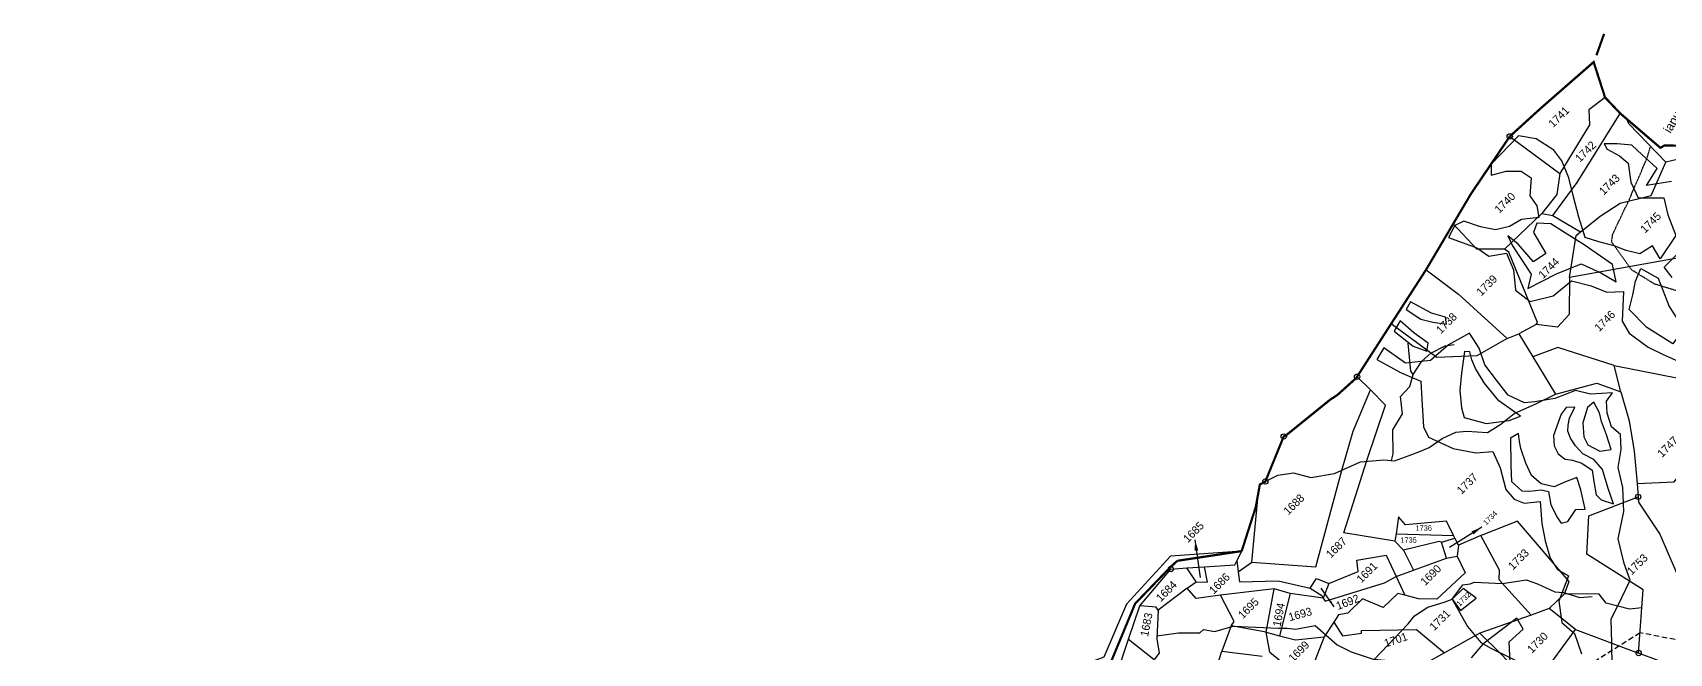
# Model space of a CAD drawing. Header units: metres. Extents: x 302481 to 307962, y 1946667 to 1951250.
# Drawn here: x 303270 to 304775, y 1948852 to 1949423 of the extents above; entities that cross this region are included whole.
import ezdxf

# ---------------------------------------------------------------- set-up
doc = ezdxf.new("R2010")
doc.units = ezdxf.units.M
for name, pattern in [('DASHDOT', [1, 0.5, -0.25, 0, -0.25]), ('DASHED', [0.75, 0.5, -0.25]), ('DIVIDE', [1.25, 0.5, -0.25, 0, -0.25, 0, -0.25])]:
    doc.linetypes.add(name, pattern=pattern)
for name, color, linetype in [('LINE_FOOTPATH', 1, 'DASHED'), ('LINE_WATER', 4, 'Continuous'), ('POLY_HATCH', 12, 'Continuous'), ('POLY_PARCEL', 6, 'Continuous'), ('POLY_WATER', 4, 'Continuous'), ('SYM_ARROW', 1, 'Continuous'), ('SYM_STONE', 1, 'Continuous'), ('TEXT_MAPOUT', 7, 'Continuous'), ('TEXT_PARCEL', 7, 'Continuous'), ('V_BOUND_LINE', 7, 'Continuous'), ('V_BOUND_STREAM_LINE', 7, 'DASHDOT'), ('V_DIVIDE_LINE', 7, 'DIVIDE')]:
    doc.layers.add(name, color=color, linetype=linetype)
doc.styles.get("Standard").update_dxf_attribs({"font": 'simplex.shx'})
doc.styles.add('TEXT_MAP', font='')
doc.styles.get('TEXT_MAP').set_extended_font_data('Kruti Dev 050')
doc.dimstyles.get("Standard").update_dxf_attribs({"dimtxt": 0.18, "dimasz": 0.18, "dimexe": 0.18, "dimexo": 0.0625, "dimgap": 0.09, "dimtad": 0, "dimtih": 1, "dimtoh": 1, "dimdec": 4, "dimzin": 0, "dimdsep": 46, "dimtxsty": 'Standard', "dimcen": 0.09, "dimadec": 0, "dimazin": 0, "dimtfac": 1, "dimtdec": 4, "dimtofl": 0, "dimtmove": 0, "dimatfit": 3, "dimfxl": 1, "dimtolj": 1, "dimtzin": 0, "dimarcsym": 0})

# ---------------------------------------------------------------- blocks, each defined once
blk = doc.blocks.new('STONE')
blk.add_circle((0, 0), 0.8510231522929323)
blk = doc.blocks.new('TEXTARROW')
blk.add_leader([(0.0413775686624831, -0.01204078214539095), (8.67844727001193, -0.01204078214539095)], dimstyle='Standard', override={"dimtxt": 2.5, "dimasz": 2.5, "dimexe": 1.25, "dimexo": 0.625, "dimgap": 0.625, "dimtad": 1, "dimtih": 0, "dimtoh": 0, "dimzin": 8, "dimcen": 2.5, "dimtofl": 1})

msp = doc.modelspace()

# ---------------------------------------------------------------- linework, layer by layer
at = {"layer": 'LINE_FOOTPATH'}
msp.add_lwpolyline([(305394.6273691133, 1949288.942595766), (305359.7201904496, 1949269.057537635), (305275.8295583911, 1949220.437446108), (305236.2842263943, 1949197.328182842), (305189.3577850135, 1949180.318872536), (305136.5044036834, 1949161.347989787), (305083.4913378302, 1949143.85758072), (305074.2725266414, 1949141.080332913), (305053.4051206429, 1949147.043024151), (305021.671639856, 1949149.409487319), (304996.1940351026, 1949153.736872716), (304967.2622279171, 1949157.906761931), (304934.3780578654, 1949160.440008784), (304899.3638589783, 1949165.44447597), (304864.8425090453, 1949170.283482304), (304829.1736466931, 1949176.276032124), (304795.3111976422, 1949181.442627887), (304761.1367982356, 1949191.872616571), (304740.1277402975, 1949204.907432102), (304721.7903557001, 1949230.435901905), (304722.8009884162, 1949237.834615414), (304737.3063896708, 1949268.179149648), (304754.2733891802, 1949307.502675736), (304757.5979757113, 1949318.520829322)], dxfattribs=at)
at = {"layer": 'LINE_FOOTPATH', "ltscale": 10}
msp.add_lwpolyline([(304794.9832087681, 1948861.826089984), (304747.9399750335, 1948870.928882325), (304678.376377183, 1948826.999420571), (304604.6011052085, 1948783.92287733), (304571.4362960979, 1948760.273212051), (304558.5798018929, 1948747.293292251), (304509.919676899, 1948722.71856029), (304474.3491580356, 1948698.658304408), (304443.5727912402, 1948670.06391334), (304407.1608375423, 1948647.759628428), (304372.3309107199, 1948623.560730901), (304338.3503648099, 1948602.186666261), (304323.2172285737, 1948594.949216246), (304306.4698133059, 1948595.765057207), (304277.8764061686, 1948607.229741542)], dxfattribs=at)
at = {"layer": 'LINE_WATER'}
for points in [[(304519.4470208874, 1949029.324237881), (304520.7895990415, 1949035.638019786), (304520.6037880508, 1949057.750639656), (304529.3930679783, 1949072.388708882), (304527.6450654129, 1949088.46218327), (304536.1594092455, 1949097.572743213), (304539.2800718378, 1949108.494017975), (304536.9763689311, 1949111.712657235), (304534.745635774, 1949137.557631207)], [(304539.2800718378, 1949108.494017975), (304547.1623889394, 1949120.948412247), (304555.6271938328, 1949128.209193987), (304568.6773735834, 1949135.046574944), (304577.0370377814, 1949136.058197142)], [(304403.3114087237, 1949010.095586212), (304414.921135975, 1949015.924664102), (304429.1982466914, 1949018.08137675), (304445.2548733847, 1949013.935095813), (304466.864827659, 1949017.619738207), (304490.8112309156, 1949028.241883632), (304512.286408891, 1949029.998407629), (304522.0540020345, 1949029.078791288), (304535.5684609935, 1949033.93679415), (304544.4506487399, 1949037.518551107), (304553.9768765867, 1949041.484684557), (304565.9594068034, 1949049.688324844), (304578.4487173567, 1949055.576882203), (304588.7363552283, 1949056.45605493), (304607.6304016653, 1949055.132358859), (304619.740248939, 1949062.950067092), (304632.2419945141, 1949072.695384328), (304651.9405658348, 1949081.654824043), (304670.0233910549, 1949090.492847505)], [(304575.15507326, 1948901.82678784), (304585.027723833, 1948915.017498066), (304591.6060322635, 1948915.963698586), (304595.6409245059, 1948917.535880262), (304621.3390366063, 1948916.354012637), (304643.0578888468, 1948919.810721578), (304653.7125084028, 1948915.917474572), (304669.6507075327, 1948908.773905892), (304677.5499694496, 1948908.04683132)], [(304677.5499694496, 1948908.04683132), (304692.548403061, 1948903.512679468), (304703.8501815079, 1948904.280053412)], [(304303.5339481691, 1948868.07323357), (304323.5678648045, 1948870.816323509), (304343.0395431025, 1948870.777042377), (304346.5770287905, 1948873.874098904), (304356.8718101652, 1948872.160138125), (304373.6029561264, 1948877.070763466), (304415.4379754299, 1948875.146201704), (304423.4806255279, 1948875.129979676), (304430.9561476773, 1948874.268302298), (304449.1688598767, 1948877.617959172), (304469.4298052099, 1948859.798531127), (304482.2498070737, 1948853.564284639), (304503.2887744112, 1948846.429296369), (304534.6808682689, 1948879.279761312), (304540.489598969, 1948886.605226421), (304552.7907081507, 1948894.481992388), (304567.6215884695, 1948899.249462078), (304575.15507326, 1948901.82678784), (304589.1369536798, 1948876.630120286), (304601.3652520664, 1948861.931092076), (304610.8025109023, 1948856.832468795), (304641.3723359453, 1948841.673143223)]]:
    msp.add_lwpolyline(points, dxfattribs=at)
at = {"layer": 'POLY_HATCH'}
for points in [[(304776.900169746, 1949286.182804883), (304753.8893368589, 1949282.515854391), (304763.6421981854, 1949298.068373227), (304749.9077875903, 1949310.793410238), (304740.3531338274, 1949319.55707293), (304726.8212120039, 1949320.782233991), (304714.9624233851, 1949320.806150855), (304717.7020401014, 1949316.009175198), (304728.9421950914, 1949309.877405158), (304737.0656030886, 1949303.033211309), (304739.4053005064, 1949285.659499339), (304746.1867299471, 1949271.271481806), (304769.7845130889, 1949271.223878447), (304773.3274772083, 1949255.524744005), (304780.812945297, 1949236.583435825), (304766.4889092492, 1949215.050826856), (304759.2206107043, 1949227.044104036), (304747.5774422009, 1949219.640846705), (304735.1293859296, 1949222.660613989), (304724.1233940134, 1949227.11490608), (304709.9998782845, 1949230.617186741), (304697.3153371178, 1949234.595714846), (304691.5060964543, 1949253.294069887), (304686.300040897, 1949273.308854554), (304682.2794814734, 1949289.488094433), (304675.9810589533, 1949305.07300102), (304668.7065763986, 1949315.149709776), (304652.4485486522, 1949325.364323859), (304636.0471698251, 1949328.272271228), (304610.8884513974, 1949302.200418793), (304611.1344829937, 1949292.027325603), (304624.6826303788, 1949295.833157357), (304638.6967820851, 1949295.565316088), (304647.9009704888, 1949289.557446427), (304646.4098497862, 1949272.910185928), (304652.848533594, 1949263.673668689), (304654.7307234565, 1949253.008906267), (304639.0326108839, 1949251.123989055), (304627.991850446, 1949244.797592087), (304615.0445616962, 1949241.589477502), (304601.1590802949, 1949244.612140534), (304585.9625176005, 1949249.673808626), (304577.4453743165, 1949245.857834585), (304571.8003329867, 1949234.761947279)], [(304571.8003329867, 1949234.761947279), (304597.6824878855, 1949225.02489703), (304608.9133235384, 1949217.411434081), (304625.1507809246, 1949220.127089477), (304631.5147348968, 1949204.932628097), (304633.4179308498, 1949186.344373196), (304646.994824565, 1949175.716029695), (304668.0827044947, 1949180.908550623), (304684.8799560098, 1949194.878418824), (304702.7947346, 1949190.130748574), (304717.4338226663, 1949184.211798738), (304732.6175146215, 1949184.835555777), (304731.3518464779, 1949157.61587073), (304737.9910616754, 1949146.608887823), (304755.2248724476, 1949133.617391587), (304769.076601251, 1949127.045660135)], [(304777.4535917528, 1949197.779533406), (304770.0581632648, 1949207.497122993), (304791.4491699981, 1949228.895689296)], [(304569.1221574508, 1949161.502697262), (304555.9664150774, 1949164.969266989), (304536.7774402993, 1949175.587162186), (304532.8032280123, 1949168.29581463)], [(304527.1798078781, 1949157.978723419), (304523.1502528898, 1949150.585840556), (304521.8758547418, 1949148.510524875)], [(304569.8063167976, 1949154.849664847), (304569.1221574508, 1949161.502697262), (304569.1221574508, 1949161.502697262), (304569.1221574508, 1949161.502697262)], [(304722.2682541562, 1948840.177532076), (304721.944109696, 1948861.730672619), (304721.2269443301, 1948883.48143145), (304731.2307469165, 1948903.340710642), (304738.8599447487, 1948919.268254309), (304733.3986517005, 1948934.730143259), (304727.7640226074, 1948957.474954793), (304732.863687491, 1948982.461614993), (304732.0490643494, 1949004.507812064), (304727.7788850451, 1949023.116519655), (304730.5874508237, 1949039.545857071), (304730.0417204071, 1949053.4232178), (304721.6994816298, 1949060.525794198), (304717.704542798, 1949072.933912395), (304717.0518354159, 1949084.154329426), (304722.5873906072, 1949091.720974415), (304702.408313225, 1949090.383897731), (304688.4447949259, 1949093.856526013), (304669.4269985119, 1949086.415485708), (304651.2110971315, 1949083.499833363), (304641.7606104398, 1949082.633178795), (304626.6275669727, 1949089.651043562), (304615.944363052, 1949103.253613061), (304605.1649672771, 1949117.545266581), (304599.8017718205, 1949132.908542358), (304590.988728134, 1949146.605750537), (304571.763311604, 1949135.819083791)], [(304512.4268217282, 1949133.123083823), (304505.9006813262, 1949122.495477741), (304527.5359290848, 1949110.324473677), (304540.4202790502, 1949105.008891405), (304546.347019136, 1949102.545659999), (304547.3246314405, 1949085.642789434), (304548.7916694069, 1949060.482009508), (304553.4058044096, 1949051.054646766), (304576.0785796996, 1949040.55874384), (304596.8365303492, 1949036.388408936), (304612.4522219906, 1949037.905083408), (304619.2408676855, 1949022.667678366), (304624.5957968198, 1949002.917656158), (304632.049906278, 1948994.00062458), (304641.3268520543, 1948990.240492879), (304656.1684562238, 1948991.758728488), (304657.5227049422, 1948971.629733893), (304660.696465645, 1948955.625533385), (304665.1603660146, 1948939.618731088), (304671.9648284577, 1948929.283847596), (304682.0083671873, 1948923.199904367), (304673.1609318461, 1948900.124155006), (304676.0650153533, 1948880.508093365), (304687.5139842667, 1948870.163843367), (304694.0337895462, 1948851.572606985)], [(304769.076601251, 1949127.045660135), (304782.9291639654, 1949120.735661848)], [(304628.4680199986, 1948843.447928378), (304627.4979022136, 1948862.673049334), (304640.4363373769, 1948874.129238935), (304634.5345593318, 1948884.333288487), (304603.3652044348, 1948860.528488129), (304592.7448568586, 1948847.777475186)]]:
    msp.add_lwpolyline(points, dxfattribs=at)
for points in [[(304650.0512439795, 1949239.415647907), (304661.3456082391, 1949220.0884869), (304649.9658017, 1949212.164005764), (304635.823819763, 1949228.658447077), (304626.1953100869, 1949236.059429793), (304630.7087774556, 1949226.965976114), (304647.6592199756, 1949200.813934677), (304644.7795619676, 1949187.761837467), (304670.9385220669, 1949201.332643687), (304693.6767613655, 1949210.368677384), (304712.3856207291, 1949201.81307466), (304725.9865626581, 1949193.83597092), (304722.6299371952, 1949209.739938672), (304696.570664227, 1949227.962719402), (304678.4384545591, 1949239.355849033), (304665.9730075952, 1949247.330564979), (304652.9166660821, 1949247.925809211)], [(304743.5884078164, 1949194.366636706), (304748.7354912926, 1949206.278466444), (304764.6038448503, 1949197.161091249), (304774.7413582569, 1949171.023407266), (304785.4768780842, 1949154.536142222), (304784.3129023584, 1949145.454649301), (304778.0410181461, 1949136.951664266), (304754.2420457723, 1949151.763207581), (304737.8290828513, 1949168.262433384), (304741.2782705752, 1949181.881082637)]]:
    msp.add_lwpolyline(points, close=True, dxfattribs=at)
at = {"layer": 'POLY_HATCH', "lineweight": -2}
for points in [[(304532.8032280123, 1949168.29581463), (304546.370834521, 1949159.370597483), (304557.3414548533, 1949156.694684334), (304569.8063167976, 1949154.849664847)], [(304521.8758547418, 1949148.510524875), (304539.1074855737, 1949134.781273508), (304551.9654670684, 1949130.208079647), (304553.1218159348, 1949137.398019593), (304539.8994200816, 1949146.893380714), (304527.1798078781, 1949157.978723419)], [(304571.763311604, 1949135.819083791), (304555.3474841546, 1949121.493140899), (304532.2477189777, 1949118.897921285), (304512.4268217282, 1949133.123083823)]]:
    msp.add_lwpolyline(points, dxfattribs=at)
for points in [[(304586.4133276297, 1949129.747927139), (304583.7057537092, 1949109.690559236), (304582.1458224962, 1949093.794647538), (304583.614374361, 1949077.891571388), (304586.2392718503, 1949069.178422572), (304606.2866320172, 1949063.452519713), (304627.4946908895, 1949066.430786059), (304638.1052420093, 1949070.191274147), (304618.0818228824, 1949084.245492329), (304604.501527315, 1949100.9343827), (304596.5898471968, 1949114.202791382), (304593.2056559194, 1949122.160606835), (304591.3335170131, 1949129.357715953), (304586.4133276297, 1949129.747927139)], [(304675.3237889567, 1949072.241914368), (304668.4531499427, 1949052.572962999), (304668.8045083042, 1949043.108082738), (304672.568353517, 1949035.527926888), (304678.9897307893, 1949030.591418113), (304685.8016311741, 1949029.818155477), (304694.5008959603, 1949027.147624739), (304703.9463999914, 1949020.689697031), (304705.4301741114, 1949010.086449285), (304707.6667273752, 1948997.96717291), (304712.196395102, 1948993.413698257), (304723.5423115976, 1948989.601207557), (304718.6612855103, 1949003.619562471), (304713.4114872906, 1949021.04584749), (304705.4889221285, 1949030.528653853), (304695.2819407294, 1949035.474134343), (304688.4896250665, 1949043.061457819), (304683.9664893048, 1949049.88629292), (304681.3350645443, 1949056.328076568), (304681.7299360409, 1949062.005569295), (304682.8841107124, 1949068.438385949), (304687.8347651688, 1949078.647842639), (304679.8839217555, 1949078.288107594)], [(304699.569033823, 1949078.241487394), (304695.3646218525, 1949064.244646342), (304696.0847523455, 1949051.371835975), (304699.8485975591, 1949043.791680125), (304710.8105196683, 1949038.087291125), (304721.414546757, 1949039.576426657), (304716.9109910242, 1949053.215327316), (304712.4030822115, 1949065.339986104), (304710.533126886, 1949073.294209079), (304705.2615697524, 1949083.149309962)], [(304628.7904191772, 1949050.019426862), (304629.0960981445, 1949024.65505821), (304629.8118755585, 1949010.268005971), (304639.2508555586, 1949001.538725706), (304646.4424004899, 1949001.143132109), (304657.0464322725, 1949002.632262924), (304663.8561617043, 1949001.101889604), (304665.7130530989, 1948988.604945732), (304672.1148550389, 1948976.854366681), (304675.5077492343, 1948971.925022359), (304681.5690572932, 1948973.424914822), (304688.7932461835, 1948984.386107679), (304697.5012059528, 1948984.744040182), (304693.3881812654, 1949002.54619487), (304689.6352178566, 1949013.911940429), (304679.4021370914, 1949009.771998086), (304668.7894070856, 1949005.254391422), (304657.0616624616, 1949007.932099222), (304647.997978623, 1949015.524801937), (304642.7307792641, 1949026.894139973), (304638.2272202903, 1949040.533028021), (304637.110034721, 1949046.971231802), (304635.9950280385, 1949054.16655416)]]:
    msp.add_lwpolyline(points, close=True, dxfattribs=at)
at = {"layer": 'POLY_PARCEL'}
for points in [[(304715.7172859153, 1949363.551547116), (304700.8174754092, 1949352.015572351), (304701.3087992435, 1949338.348579492), (304674.0983362179, 1949293.518929672)], [(304667.7179378383, 1949254.945438849), (304689.9990231292, 1949285.385696221), (304729.7130648848, 1949348.815936078)], [(304771.5302404137, 1949303.973572284), (304737.6682505244, 1949339.330284296), (304735.6292683771, 1949343.740651949)], [(304628.0770491166, 1949327.653682823), (304674.0983362179, 1949293.518929672)], [(304810.0138380891, 1949297.920788288), (304804.1847471725, 1949256.078387026), (304800.2470062254, 1949255.940353694), (304819.4879927309, 1949208.800764706), (304810.8634014511, 1949202.401536297), (304805.9296329888, 1949209.848387645), (304785.0443423465, 1949199.973608469), (304783.9296143986, 1949215.870757778), (304682.9594336012, 1949197.842420514)], [(304693.2310033161, 1949239.935864269), (304698.5681787133, 1949244.183939829), (304711.1419459302, 1949254.221004602), (304729.5553605407, 1949266.288065417), (304758.0140243191, 1949273.231366673), (304771.5302404137, 1949303.973572284)], [(304810.0138380891, 1949297.920788288), (304808.9910058044, 1949298.941370786), (304797.6533212261, 1949310.1923507), (304771.5302404137, 1949303.973572284)], [(304674.0983362179, 1949293.518929672), (304671.2213517129, 1949274.097433641), (304657.4985452639, 1949256.707119247)], [(304657.4985452639, 1949256.707119247), (304623.2264823467, 1949223.949690431)], [(304657.4985452639, 1949256.707119247), (304667.7179378383, 1949254.945438849)], [(304667.7179378383, 1949254.945438849), (304693.2310033161, 1949239.935864269)], [(304623.2264823467, 1949223.949690431), (304597.7702482119, 1949224.000061622), (304576.0362202423, 1949247.157193705)], [(304682.9594336012, 1949197.842420514), (304689.0648279535, 1949236.619835391), (304693.2310033161, 1949239.935864269)], [(304652.4866119847, 1949154.592739415), (304653.6589147495, 1949156.340344396), (304627.3301055189, 1949221.138826539), (304623.2264823467, 1949223.949690431)], [(304551.078040815, 1949204.949425617), (304580.8241385454, 1949182.446049582), (304625.7089943504, 1949141.761110728)], [(304682.9594336012, 1949197.842420514), (304682.8481196621, 1949163.719628037), (304672.0190277863, 1949152.075049288), (304652.4866119847, 1949154.592739415)], [(304625.7089943504, 1949141.761110728), (304597.8745054407, 1949125.924204314), (304560.9859159039, 1949124.23668577), (304519.0464959862, 1949155.327062914)], [(304652.4866119847, 1949154.592739415), (304636.4418344703, 1949146.161233999)], [(304625.7089943504, 1949141.761110728), (304636.4418344703, 1949146.161233999)], [(304636.4418344703, 1949146.161233999), (304649.3696039449, 1949124.730778093)], [(304724.2379390532, 1949116.91373087), (304672.4409492277, 1949133.361849547), (304649.3696039449, 1949124.730778093)], [(304649.3696039449, 1949124.730778093), (304670.0233910549, 1949090.492847505), (304708.1069834037, 1949100.600019), (304730.1883510351, 1949092.785451196)], [(304724.2379390532, 1949116.91373087), (304784.922961046, 1949104.893665579), (304842.4282646244, 1949088.741068041)], [(304730.1883510351, 1949092.785451196), (304724.2379390532, 1949116.91373087)], [(304499.9078419739, 1949094.396468244), (304487.6789333029, 1949106.587545293)], [(304390.7632571384, 1948935.94337418), (304449.6626249244, 1948931.596678028), (304473.9340334963, 1949021.580941997), (304483.9603197901, 1949056.5390506), (304499.9078419739, 1949094.396468244)], [(304522.5475595836, 1948955.173074514), (304475.6000333419, 1948962.766755003), (304496.5987326037, 1949029.494510465), (304513.85715866, 1949080.490305475), (304499.9078419739, 1949094.396468244)], [(304730.1883510351, 1949092.785451196), (304738.0057177832, 1949065.973848253), (304742.6036425959, 1949037.962805137), (304745.1319562942, 1949008.40818647)], [(304745.1319562942, 1949008.40818647), (304779.2504201103, 1949009.844892899), (304782.4326016381, 1949013.982246842), (304862.7182565881, 1949020.422794564)], [(304390.7632571384, 1948935.94337418), (304397.083228698, 1949000.82717774)], [(304745.1319562942, 1949008.40818647), (304746.1929056365, 1948996.006262906)], [(304749.5579125853, 1948893.786455132), (304750.7464418858, 1948910.577520388), (304698.8388793282, 1948943.14265182), (304700.6759283207, 1948978.552565893), (304746.1929056365, 1948996.006262906)], [(304746.1929056365, 1948996.006262906), (304746.6044383748, 1948991.195667934), (304766.2028936297, 1948961.547174742), (304781.2767167119, 1948926.090842743)], [(304576.3923087837, 1948960.539012874), (304569.8264707839, 1948973.770003082), (304532.0646951273, 1948970.155819435), (304525.6950803502, 1948977.669211643), (304523.5089425454, 1948962.044324792)], [(304678.3077672776, 1948906.663060885), (304682.5836638706, 1948917.993683506), (304635.1196000744, 1948973.517834737), (304603.2315653367, 1948961.161592714), (304601.3794143731, 1948960.372585113)], [(304523.5089425454, 1948962.044324792), (304522.5475595836, 1948955.173074514)], [(304530.3443629751, 1948946.897858843), (304522.5475595836, 1948955.173074514)], [(304523.5089425454, 1948962.044324792), (304576.3923087837, 1948960.539012874)], [(304565.2457397515, 1948954.375841849), (304563.3126415806, 1948954.917195114), (304530.3443629751, 1948946.897858843)], [(304565.2457397515, 1948954.375841849), (304577.5793403992, 1948958.14699472)], [(304570.035328663, 1948939.63988769), (304565.2457397515, 1948954.375841849)], [(304577.5793403992, 1948958.14699472), (304576.3923087837, 1948960.539012874)], [(304580.820936596, 1948951.614770267), (304577.5793403992, 1948958.14699472)], [(304580.820936596, 1948951.614770267), (304579.703161764, 1948941.549283211)], [(304601.3794143731, 1948960.372585113), (304580.820936596, 1948951.614770267)], [(304647.6907135956, 1948887.256240532), (304618.3403419815, 1948919.665199733), (304618.7328642737, 1948928.569202557), (304601.3794143731, 1948960.372585113)], [(304377.039149248, 1948937.19787301), (304378.3294548588, 1948926.942287611)], [(304378.3294548588, 1948926.942287611), (304390.7632571384, 1948935.94337418)], [(304461.6149321822, 1948916.404573511), (304488.6658038637, 1948927.325095195), (304487.433213545, 1948937.796121763), (304514.5480930461, 1948942.384741197), (304523.5784792462, 1948922.781430346)], [(304530.3443629751, 1948946.897858843), (304539.4634252405, 1948928.545826507)], [(304579.703161764, 1948941.549283211), (304587.1036557592, 1948926.087590732), (304561.0374828558, 1948901.969098949), (304544.1372385165, 1948902.18427965), (304531.5483795563, 1948905.480239706)], [(304539.4634252405, 1948928.545826507), (304570.035328663, 1948939.63988769)], [(304570.035328663, 1948939.63988769), (304579.703161764, 1948941.549283211)], [(304339.7111399202, 1948917.747930413), (304331.2611608962, 1948930.583723736)], [(304339.7111399202, 1948917.747930413), (304350.0943950061, 1948917.473713785), (304347.4633616228, 1948931.63497723)], [(304378.3294548588, 1948926.942287611), (304379.4750867868, 1948917.836595144), (304415.1052948162, 1948918.862242613), (304444.6316895494, 1948912.048796497)], [(304444.6316895494, 1948912.048796497), (304450.4010597318, 1948920.901643222), (304461.6149321822, 1948916.404573511)], [(304456.5898682848, 1948902.738158705), (304458.3316412168, 1948900.093490765), (304512.7764033722, 1948916.859780202), (304523.5784792462, 1948922.781430346)], [(304523.5784792462, 1948922.781430346), (304539.4634252405, 1948928.545826507)], [(304523.5784792462, 1948922.781430346), (304531.5483795563, 1948905.480239706)], [(304331.5030047838, 1948911.85475789), (304304.6760085095, 1948891.816056686)], [(304331.5030047838, 1948911.85475789), (304339.7111399202, 1948917.747930413)], [(304362.043836914, 1948905.461359431), (304339.5774234403, 1948902.467436964), (304331.5030047838, 1948911.85475789)], [(304411.367131223, 1948911.363682197), (304362.043836914, 1948905.461359431)], [(304404.1460681129, 1948871.438099375), (304411.367131223, 1948911.363682197)], [(304426.3014918109, 1948907.120314508), (304411.367131223, 1948911.363682197)], [(304426.3014918109, 1948907.120314508), (304416.3385268282, 1948868.235126029)], [(304456.5898682848, 1948902.738158705), (304426.3014918109, 1948907.120314508)], [(304444.6316895494, 1948912.048796497), (304455.2472491376, 1948905.273496412)], [(304461.6149321822, 1948916.404573511), (304456.5898682848, 1948902.738158705)], [(304531.5483795563, 1948905.480239706), (304525.2534022406, 1948907.128363167), (304511.5810031053, 1948894.070864403), (304492.5261118654, 1948902.286437617), (304479.2159810262, 1948888.864766555), (304470.6699533323, 1948887.427840847), (304466.2180501707, 1948880.729933778)], [(304664.4136074306, 1948893.223149752), (304678.3077672776, 1948906.663060885)], [(304749.5579125853, 1948893.786455132), (304738.2689573923, 1948892.77247454), (304716.7680111798, 1948898.225414707), (304710.2782399394, 1948906.599794996), (304678.3077672776, 1948906.663060885)], [(304304.6760085095, 1948891.816056686), (304302.8276821524, 1948894.605804362), (304287.8198936498, 1948895.743807724)], [(304304.6760085095, 1948891.816056686), (304303.4091354683, 1948865.478444355), (304305.814399505, 1948852.134663804), (304301.2254948914, 1948846.227216066)], [(304371.7465585778, 1948877.413114429), (304374.7138974564, 1948881.290632408), (304362.043836914, 1948905.461359431)], [(304455.2472491376, 1948905.273496412), (304456.5898682848, 1948902.738158705)], [(304664.4136074306, 1948893.223149752), (304647.6907135956, 1948887.256240532)], [(304688.5207366077, 1948873.912029328), (304664.4136074306, 1948893.223149752)], [(304746.6214207346, 1948852.300876045), (304749.5579125853, 1948893.786455132)], [(304371.7465585778, 1948877.413114429), (304363.2288136445, 1948854.044923992)], [(304404.1460681129, 1948871.438099375), (304371.7465585778, 1948877.413114429)], [(304466.2180501707, 1948880.729933778), (304457.275412729, 1948867.275698058)], [(304466.2180501707, 1948880.729933778), (304474.2416924881, 1948868.157430266), (304491.8777410211, 1948870.666763998), (304491.8854551595, 1948873.029244737), (304542.2274687523, 1948873.838295816), (304568.1771067781, 1948852.538747561)], [(304647.6907135956, 1948887.256240532), (304600.5945080938, 1948870.45180551)], [(304277.5771425702, 1948865.147044635), (304301.2254948914, 1948846.227216066)], [(304404.1460681129, 1948871.438099375), (304416.3385268282, 1948868.235126029)], [(304407.3792296275, 1948853.027223309), (304404.1460681129, 1948871.438099375)], [(304416.3385268282, 1948868.235126029), (304430.9933193484, 1948864.385294677), (304457.275412729, 1948867.275698058)], [(304457.275412729, 1948867.275698058), (304448.2996017439, 1948843.667464987)], [(304600.5945080938, 1948870.45180551), (304568.1771067781, 1948852.538747561)], [(304649.1875047786, 1948785.273054034), (304639.2549409652, 1948831.440509271), (304619.449563181, 1948851.940708143), (304600.5945080938, 1948870.45180551)], [(304670.2875657883, 1948799.802247006), (304666.5590234417, 1948826.705679284), (304666.9805946806, 1948844.514380494), (304688.5207366077, 1948873.912029328)], [(304688.5207366077, 1948873.912029328), (304746.6214207346, 1948852.300876045)], [(304354.8451648718, 1948826.997445106), (304363.2288136445, 1948854.044923992)], [(304363.2288136445, 1948854.044923992), (304400.5292274831, 1948849.410822728)], [(304407.3792296275, 1948853.027223309), (304417.6298688855, 1948844.680485294), (304444.6698390273, 1948836.535332997)], [(304568.1771067781, 1948852.538747561), (304549.4966070252, 1948842.216363256), (304503.2887744112, 1948846.429296369), (304494.9081758363, 1948826.941582666), (304485.857440358, 1948827.621866076)], [(304764.5520018302, 1948845.502392365), (304746.6214207346, 1948852.300876045)]]:
    msp.add_lwpolyline(points, dxfattribs=at)
msp.add_lwpolyline([(304575.15507326, 1948901.82678784), (304582.7134368764, 1948891.530425964), (304597.1957999775, 1948902.910215605), (304585.2514318405, 1948911.78388098)], close=True, dxfattribs=at)
at = {"layer": 'POLY_WATER'}
for points in [[(304381.5824596668, 1948946.128722186), (304315.9557870422, 1948941.596920313), (304275.6183870444, 1948897.334125555), (304254.6695484845, 1948848.584927526), (304215.5588311749, 1948833.812958758), (304209.9695648253, 1948780.798729525), (304175.3469800372, 1948776.191855676), (304119.1391864643, 1948756.405319159), (304059.2757091224, 1948754.821512797), (304035.187056995, 1948723.011473589), (303936.468544187, 1948693.584368384), (303899.2316505685, 1948707.69794658), (303822.0509263258, 1948748.852971162), (303743.7002025284, 1948701.931086535), (303701.1375313504, 1948675.877881993), (303631.1161164707, 1948656.045741867), (303593.6559315259, 1948646.543220884), (303532.278210165, 1948635.827839984), (303469.9279974252, 1948622.886479375), (303406.620329679, 1948612.472176009), (303367.9506751159, 1948549.352223501), (303297.9226592174, 1948527.440658615), (303184.2651001336, 1948400.533525283)], [(304347.4633616228, 1948931.63497723), (304375.1221353663, 1948933.429571867), (304377.039149248, 1948937.19787301)], [(304377.039149248, 1948937.19787301), (304381.5824596668, 1948946.128722186)], [(304287.8198936498, 1948895.743807724), (304316.4074467327, 1948929.619964604), (304331.2611608962, 1948930.583723736)], [(304331.2611608962, 1948930.583723736), (304347.4633616228, 1948931.63497723)], [(304277.5771425702, 1948865.147044635), (304287.8198936498, 1948895.743807724)], [(304265.7119253697, 1948829.703711405), (304277.5771425702, 1948865.147044635)]]:
    msp.add_lwpolyline(points, dxfattribs=at)
at = {"layer": 'V_BOUND_LINE', "const_width": 2.044692926597193}
for points in [[(304715.7172859153, 1949363.551547116), (304705.2238904191, 1949396.115280603), (304656.9189832006, 1949353.876180465), (304628.0770491166, 1949327.653682823)], [(304729.7130648848, 1949348.815936078), (304715.7172859153, 1949363.551547116)], [(304735.6292683771, 1949343.740651949), (304729.7130648848, 1949348.815936078)], [(304803.2386666592, 1949318.90286896), (304770.4186230861, 1949319.31833118), (304766.5219120393, 1949317.239037474), (304735.6292683771, 1949343.740651949)], [(304628.0770491166, 1949327.653682823), (304592.3603966786, 1949274.763656557), (304576.0362202423, 1949247.157193705)], [(304576.0362202423, 1949247.157193705), (304551.078040815, 1949204.949425617)], [(304551.078040815, 1949204.949425617), (304519.0464959862, 1949155.327062914)], [(304519.0464959862, 1949155.327062914), (304487.6789333029, 1949106.587545293)], [(304487.6789333029, 1949106.587545293), (304486.8539031772, 1949105.305597737), (304469.4692138704, 1949089.684100842), (304462.7449352508, 1949085.304352528), (304423.0997702042, 1949053.192750478), (304420.2188411476, 1949051.601018914), (304403.3114087237, 1949010.095586212), (304398.2700358769, 1949007.389944934), (304397.083228698, 1949000.82717774)], [(304397.083228698, 1949000.82717774), (304394.5298040202, 1948986.707334172)], [(304381.5824596668, 1948946.128722186), (304394.5298040202, 1948986.707334172)]]:
    msp.add_lwpolyline(points, dxfattribs=at)
at = {"layer": 'V_BOUND_STREAM_LINE', "ltscale": 10, "const_width": 2.044692926597193}
for points in [[(304260.281073832, 1948841.509780074), (304283.6030637659, 1948897.800336279), (304316.70193177, 1948932.038213392), (304322.442155866, 1948937.186883804)], [(304322.442155866, 1948937.186883804), (304381.5824596668, 1948946.128722186)]]:
    msp.add_lwpolyline(points, dxfattribs=at)
at = {"layer": 'V_DIVIDE_LINE', "ltscale": 10, "const_width": 2.044692926597193}
msp.add_lwpolyline([(304707.8049513958, 1949402.297913418), (304714.8057583496, 1949422.074472208)], dxfattribs=at)

# ---------------------------------------------------------------- block references
at = {"layer": 'SYM_ARROW'}
for p, xscale, yscale, zscale, rotation in [((304602.6326729041, 1948968.307354786), 4.089385853194386, 4.089385853194386, 4.089385853194386, 212.0608972284572), ((304338.634180435, 1948956.777827348), 4.065737366430763, 4.065737366430763, 4.065737366430763, 277.9394316590196), ((304466.6377173001, 1948894.601799571), 2.422466051436087, 2.422466051436087, 2.422466051436087, 124.5316978966241)]:
    msp.add_blockref('TEXTARROW', p, dxfattribs=dict(at, xscale=xscale, yscale=yscale, zscale=zscale, rotation=rotation))
at = {"layer": 'SYM_STONE', "xscale": 2.862570097236071, "yscale": 2.862570097236071, "zscale": 2.862570097236071, "rotation": 44.8498280447801}
for p in [(304628.0770491166, 1949327.653682823), (304487.6789333029, 1949106.587545293), (304420.2188411476, 1949051.601018914), (304403.3114087237, 1949010.095586212), (304746.1929056365, 1948996.006262906), (304316.4074467327, 1948929.619964604), (304746.6214207346, 1948852.300876045)]:
    msp.add_blockref('STONE', p, dxfattribs=at)

# ---------------------------------------------------------------- texts
at = {"layer": 'TEXT_MAPOUT', "style": 'TEXT_MAP'}
msp.add_text('iapunhl', height=8.178771706388773, rotation=59.41547802619242, dxfattribs=at).set_placement((304775.8558176663, 1949330.007091383))
at = {"layer": 'TEXT_PARCEL', "ltscale": 10, "style": 'TEXT_MAP'}
for s, height, rotation, p in [('1741', 7.360894535749895, 44.84982804529508, (304668.0191466669, 1949335.30835841)), ('1742', 7.360894535749895, 44.84982804529508, (304692.5647509433, 1949303.420655695)), ('1743', 7.360894535749895, 44.84982804529508, (304714.5477165161, 1949273.078630423)), ('1740', 7.360894535749895, 44.84982804529508, (304618.461359513, 1949256.32160124)), ('1745', 7.360894535749895, 44.84982804529508, (304752.4351567104, 1949238.083379619)), ('1744', 7.360894535749895, 44.84982804529508, (304658.8342366405, 1949196.158171661)), ('1739', 7.360894535749895, 44.84982804529508, (304601.7798671667, 1949180.35116461)), ('1738', 7.360894535749895, 44.84982804529508, (304564.6912587816, 1949145.503918383)), ('1746', 7.360894535749895, 44.84982804529508, (304710.292089317, 1949147.554320849)), ('1747', 7.360894535749895, 44.84982804529508, (304768.1244824035, 1949031.674416865)), ('1737', 7.360894535749895, 44.84982804529508, (304583.7527925447, 1948997.932115135)), ('1734', 4.907263023833264, 44.84982804529508, (304606.4202545071, 1948969.464615972)), ('1736', 4.907263023833264, 0.5988150004067089, (304541.4216289176, 1948964.774209372)), ('1735', 4.907263023833264, 0.5988150004067089, (304527.5228116894, 1948953.74487526)), ('1733', 7.360894535749895, 44.84982804529508, (304630.937430297, 1948928.271356242)), ('1753', 7.360894535749895, 44.84982804529508, (304740.2283407589, 1948923.612633839)), ('1691', 7.360894535749895, 44.84982804529508, (304491.5694270441, 1948916.153029869)), ('1690', 7.360894535749895, 44.84982804529508, (304550.2808404695, 1948913.749383516)), ('1692', 7.360894535749895, 21.24765006844768, (304470.081052755, 1948891.843283253)), ('1732', 4.907263023833264, 44.84982804529508, (304582.0234969473, 1948894.968651073)), ('1695', 7.360894535749895, 44.84982804529508, (304382.5574468905, 1948883.196618725)), ('1694', 7.360894535749895, 79.32363223376149, (304417.2475839593, 1948876.160803972)), ('1693', 7.360894535749895, 15.63262136826155, (304425.7814703705, 1948881.557024465)), ('1731', 7.360894535749895, 44.84982804529508, (304558.6901577599, 1948872.363937696)), ('1699', 7.360894535749895, 44.84982804529508, (304428.9592121737, 1948843.57976734)), ('1701', 7.360894535749895, 18.31456612238509, (304514.0013702726, 1948857.552866686)), ('1730', 7.360894535749895, 44.84982804529508, (304648.412836141, 1948851.591367368))]:
    msp.add_text(s, height=height, rotation=rotation, dxfattribs=at).set_placement(p)
at = {"layer": 'TEXT_PARCEL', "style": 'TEXT_MAP'}
for s, rotation, p in [('1688', 44.84982804529508, (304424.3758233609, 1948978.701265205)), ('1685', 44.84982804529508, (304332.047689057, 1948953.277022479)), ('1687', 44.84982804529508, (304463.4619113915, 1948938.962796194)), ('1686', 44.84982804529508, (304355.9397038715, 1948905.997481725)), ('1684', 44.84982804529508, (304307.1585242832, 1948898.927572936)), ('1683', 78.85721345658595, (304295.4266812783, 1948867.036010811))]:
    msp.add_text(s, height=7.360894535749895, rotation=rotation, dxfattribs=at).set_placement(p)

doc.saveas('drawing.dxf')
